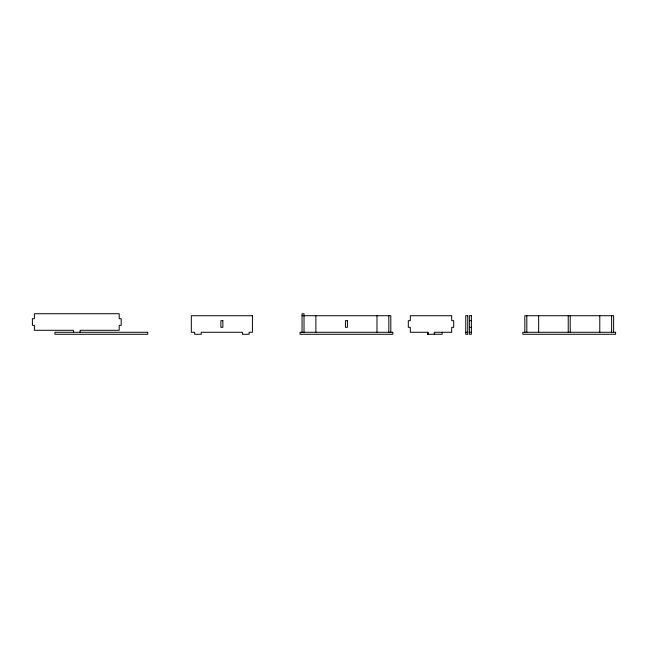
<?xml version="1.0" encoding="UTF-8"?>
<svg xmlns="http://www.w3.org/2000/svg" width="648" height="648" viewBox="0 0 648 648"><rect width="100%" height="100%" fill="white"/><g stroke="black" fill="none" stroke-linecap="round" stroke-linejoin="round"><path stroke-width="0.97" d="M427.737 334.271L427.737 332.278M302.041 315.722L390.817 315.722L390.817 332.278M469.395 320.687L471.388 320.687M469.395 327.313L471.388 327.313M465.75 332.278L467.735 332.278M469.395 332.278L471.388 332.278M613.615 332.278L613.615 315.722L524.831 315.722L524.831 332.278M611.623 315.722L611.623 332.278M599.781 315.722L599.781 332.278M570.216 315.722L570.216 332.278M568.231 315.722L568.231 332.278M538.666 315.722L538.666 332.278M526.824 315.722L526.824 332.278M442.187 332.278L442.187 334.271L427.704 334.271L427.704 332.278L410.297 332.278L410.297 327.313L408.313 327.313L408.313 320.687L410.297 320.687L410.297 315.722L451.705 315.722L451.705 320.687L453.697 320.687L453.697 327.313L451.705 327.313L451.705 332.278L434.314 332.278L434.314 334.271M427.964 332.319L427.964 334.271M388.832 315.722L388.832 332.278M376.982 315.722L376.982 332.278M315.876 315.722L315.876 332.278M304.025 332.278L304.025 313.729L302.041 313.729L302.041 332.278M80.101 332.278L80.101 330.294L119.192 330.294L119.192 325.328L121.176 325.328L121.176 318.703L119.192 318.703L119.192 313.729L34.385 313.729L34.385 318.703L32.4 318.703L32.4 325.328L34.385 325.328L34.385 330.294L73.475 330.294L73.475 332.278M252.428 315.722L191.322 315.722L191.322 332.278L194.635 332.278L194.635 334.271L201.253 334.271L201.253 332.278L242.49 332.278L242.49 334.271L249.116 334.271L249.116 332.278L252.428 332.278L252.428 315.722M467.735 315.722L465.75 315.722L465.75 334.271L467.735 334.271L467.735 315.722M471.388 315.722L469.395 315.722L469.395 334.271L471.388 334.271L471.388 315.722M222.871 320.687L220.879 320.687L220.879 327.313L222.871 327.313L222.871 320.687M347.425 320.687L345.433 320.687L345.433 327.313L347.425 327.313L347.425 320.687M147.687 332.278L54.934 332.278L54.934 334.271L147.687 334.271L147.687 332.278M392.801 332.278L300.056 332.278L300.056 334.271L392.801 334.271L392.801 332.278M615.6 332.278L522.847 332.278L522.847 334.271L615.6 334.271L615.6 332.278"/></g></svg>
